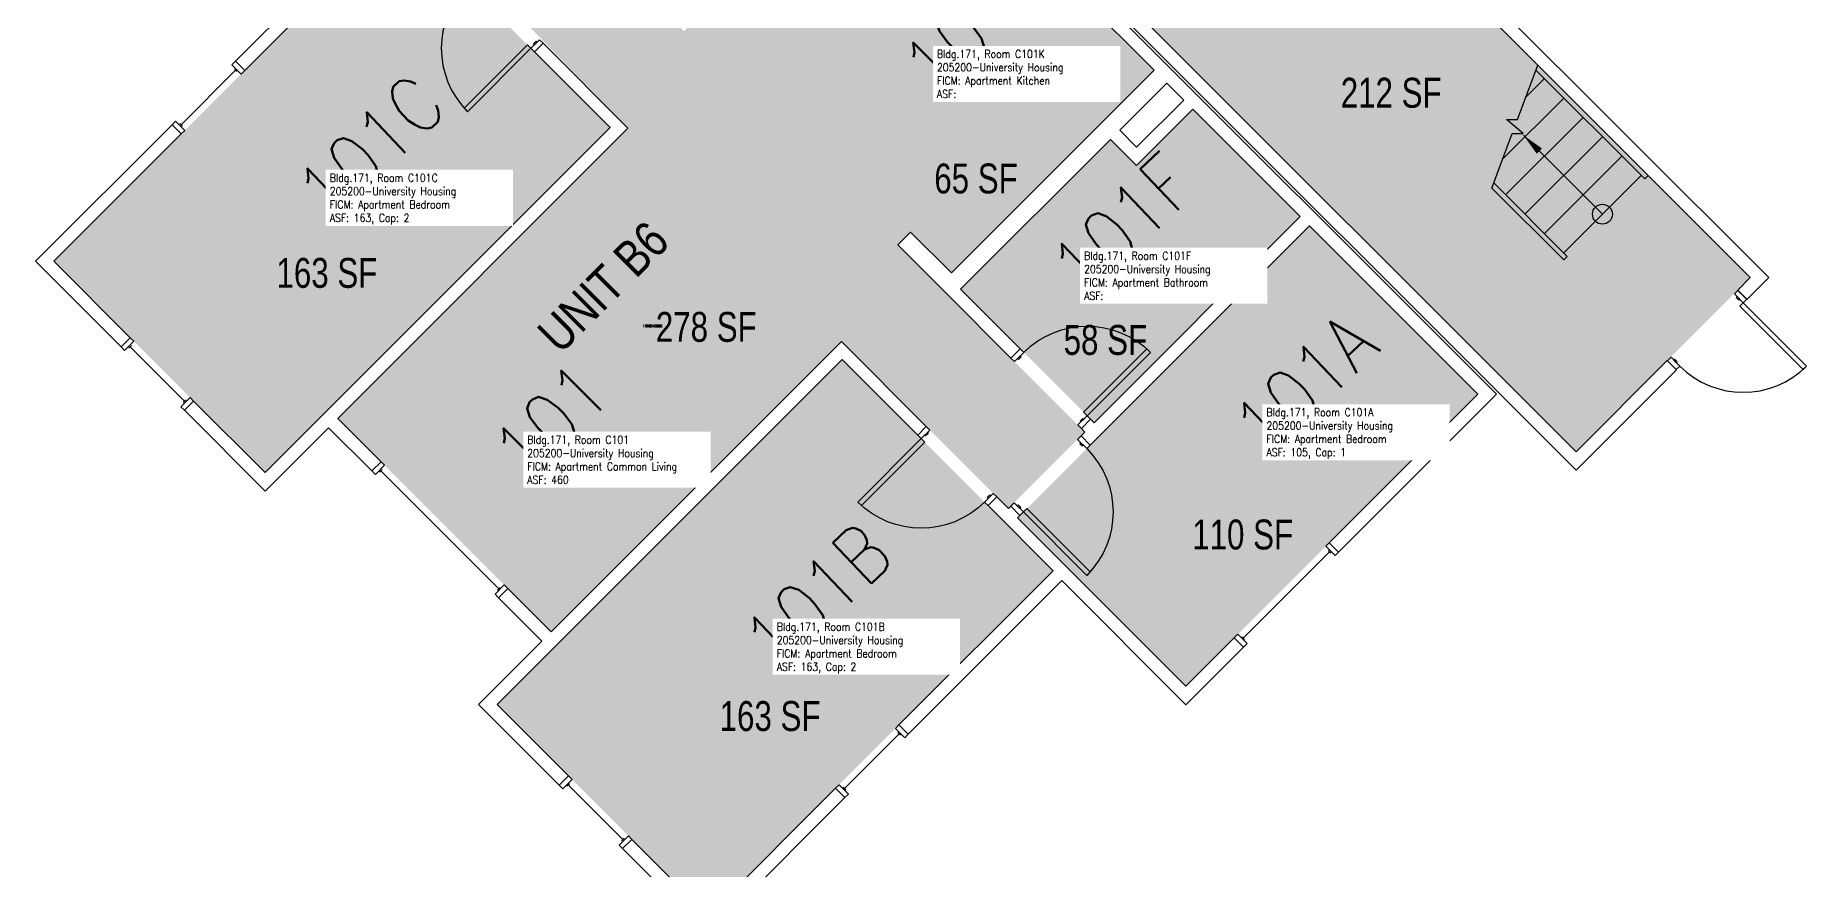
# Model space of a CAD drawing. Header units: inches. Extents: x 56 to 3925, y -1092 to 1472.
# Drawn here: x 56 to 767, y -216 to 119 of the extents above; entities that cross this region are included whole.
import ezdxf
from ezdxf.enums import TextEntityAlignment as Align

# ---------------------------------------------------------------- set-up
doc = ezdxf.new("R2010")
doc.units = ezdxf.units.IN
doc.header["$LTSCALE"] = 192
doc.header["$MEASUREMENT"] = 0
doc.layers.get('0').update_dxf_attribs({"plot": 0})
for name, color, linetype in [('A-AREA-IDEN', 1, 'Continuous'), ('A-DOOR', 2, 'Continuous'), ('A-FLOR', 3, 'Continuous'), ('A-GLAZ', 1, 'Continuous'), ('A-IDEN-RNUM', 7, 'Continuous'), ('A-IDEN-SNUM', 4, 'Continuous'), ('A-IDEN-VNUM', 4, 'Continuous'), ('A-WALL', 5, 'Continuous'), ('AREA-TEXT', 3, 'Continuous'), ('Rooms-Category-Color', 7, 'Continuous'), ('Rooms-College-Color', 7, 'Continuous'), ('Rooms-Department-Color', 7, 'Continuous'), ('Rooms-Division-Color', 7, 'Continuous'), ('Rooms-Information', 7, 'Continuous')]:
    doc.layers.add(name, color=color, linetype=linetype)
doc.styles.add('AREA', font='arial.ttf', dxfattribs={"width": 0.75, "height": 12})
doc.styles.add('DIMS', font='ARIALN.TTF')
doc.styles.add('ROOMSNUMBER', font='txt.shx', dxfattribs={"height": 0.03})
doc.styles.add('ROOMVNUMBER', font='simplex.shx', dxfattribs={"width": 0.85})
doc.styles.get("Standard").update_dxf_attribs({"font": 'ARIALN.TTF'})
doc.dimstyles.new('NBA 2004', dxfattribs={"dimscale": 48, "dimtxt": 0.09375, "dimasz": 0.09375, "dimexe": 0.125, "dimexo": 0.125, "dimgap": 0.0625, "dimtad": 1, "dimdec": 3, "dimzin": 3, "dimdsep": 46, "dimlunit": 4, "dimtxsty": 'DIMS', "dimblk": 'ARCHTICK', "dimcen": 0.09375, "dimdle": 0.125, "dimclrd": 256, "dimclre": 256, "dimclrt": 2, "dimadec": 0, "dimazin": 0, "dimtfac": 0.75, "dimtdec": 3, "dimtmove": 2, "dimatfit": 2, "dimfxl": 1, "dimfrac": 2, "dimtolj": 1, "dimtzin": 0, "dimlwd": -1, "dimlwe": -1, "dimarcsym": 0})

# ---------------------------------------------------------------- blocks, each defined once
blk = doc.blocks.new('_ArchTick')
at = {"linetype": 'ByBlock', "const_width": 0.15}
blk.add_lwpolyline([(-0.5, -0.5), (0.5, 0.5)], dxfattribs=at)

msp = doc.modelspace()

# ---------------------------------------------------------------- hatches: boundary and pattern name
at = {"layer": 'Rooms-Category-Color', "true_color": 0xadadad}
msp.add_hatch(color=253, dxfattribs=at).paths.add_polyline_path([(674.52, -47.84), (744.53, 22.17), (526.02, 240.67), (456.02, 170.67)])
at = {"layer": 'Rooms-Category-Color', "true_color": 0x728ef3}
for points in [[(262.81, -120.14), (177.09, -34.42), (293.67, 82.17), (223.9, 154.02), (253.62, 183.74), (316.19, 121.17), (382.93, 187.9), (427.66, 143.17), (366.05, 81.56), (407.15, 40.46), (402.02, 35.34), (477.24, -39.88), (446.48, -70.64), (379.4, -3.55)], [(201.65, 167.3), (286.5, 82.45), (147.91, -56.15), (63.05, 28.71)], [(447.45, 162.97), (505, 105.43), (423.59, 24.02), (366.05, 81.56)], [(520.65, 89.77), (563.77, 46.65), (480.95, -36.17), (427.3, 17.48), (487.49, 77.67), (498.02, 67.15)], [(567.49, 42.94), (635.1, -24.68), (517.81, -141.97), (450.19, -74.35)], [(379.66, -10.71), (464.51, -95.57), (325.92, -234.16), (241.07, -149.31)]]:
    msp.add_hatch(color=171, dxfattribs=at).paths.add_polyline_path(points)
at = {"layer": 'Rooms-College-Color', "true_color": 0xadadad}
for points in [[(674.52, -47.84), (744.53, 22.17), (526.02, 240.67), (456.02, 170.67)], [(262.81, -120.14), (177.09, -34.42), (293.67, 82.17), (223.9, 154.02), (253.62, 183.74), (316.19, 121.17), (382.93, 187.9), (427.66, 143.17), (366.05, 81.56), (407.15, 40.46), (402.02, 35.34), (477.24, -39.88), (446.48, -70.64), (379.4, -3.55)], [(201.65, 167.3), (286.5, 82.45), (147.91, -56.15), (63.05, 28.71)], [(447.45, 162.97), (505, 105.43), (423.59, 24.02), (366.05, 81.56)], [(520.65, 89.77), (563.77, 46.65), (480.95, -36.17), (427.3, 17.48), (487.49, 77.67), (498.02, 67.15)], [(567.49, 42.94), (635.1, -24.68), (517.81, -141.97), (450.19, -74.35)], [(379.66, -10.71), (464.51, -95.57), (325.92, -234.16), (241.07, -149.31)]]:
    msp.add_hatch(color=253, dxfattribs=at).paths.add_polyline_path(points)
at = {"layer": 'Rooms-Department-Color', "true_color": 0xacacac}
msp.add_hatch(color=253, dxfattribs=at).paths.add_polyline_path([(674.52, -47.84), (744.53, 22.17), (526.02, 240.67), (456.02, 170.67)])
at = {"layer": 'Rooms-Department-Color', "true_color": 0x604aed}
for points in [[(262.81, -120.14), (177.09, -34.42), (293.67, 82.17), (223.9, 154.02), (253.62, 183.74), (316.19, 121.17), (382.93, 187.9), (427.66, 143.17), (366.05, 81.56), (407.15, 40.46), (402.02, 35.34), (477.24, -39.88), (446.48, -70.64), (379.4, -3.55)], [(201.65, 167.3), (286.5, 82.45), (147.91, -56.15), (63.05, 28.71)], [(447.45, 162.97), (505, 105.43), (423.59, 24.02), (366.05, 81.56)], [(520.65, 89.77), (563.77, 46.65), (480.95, -36.17), (427.3, 17.48), (487.49, 77.67), (498.02, 67.15)], [(567.49, 42.94), (635.1, -24.68), (517.81, -141.97), (450.19, -74.35)], [(379.66, -10.71), (464.51, -95.57), (325.92, -234.16), (241.07, -149.31)]]:
    msp.add_hatch(color=173, dxfattribs=at).paths.add_polyline_path(points)
at = {"layer": 'Rooms-Division-Color', "true_color": 0xadadad}
msp.add_hatch(color=253, dxfattribs=at).paths.add_polyline_path([(674.52, -47.84), (744.53, 22.17), (526.02, 240.67), (456.02, 170.67)])
at = {"layer": 'Rooms-Division-Color', "true_color": 0x604aed}
for points in [[(262.81, -120.14), (177.09, -34.42), (293.67, 82.17), (223.9, 154.02), (253.62, 183.74), (316.19, 121.17), (382.93, 187.9), (427.66, 143.17), (366.05, 81.56), (407.15, 40.46), (402.02, 35.34), (477.24, -39.88), (446.48, -70.64), (379.4, -3.55)], [(201.65, 167.3), (286.5, 82.45), (147.91, -56.15), (63.05, 28.71)], [(447.45, 162.97), (505, 105.43), (423.59, 24.02), (366.05, 81.56)], [(520.65, 89.77), (563.77, 46.65), (480.95, -36.17), (427.3, 17.48), (487.49, 77.67), (498.02, 67.15)], [(567.49, 42.94), (635.1, -24.68), (517.81, -141.97), (450.19, -74.35)], [(379.66, -10.71), (464.51, -95.57), (325.92, -234.16), (241.07, -149.31)]]:
    msp.add_hatch(color=173, dxfattribs=at).paths.add_polyline_path(points)

# ---------------------------------------------------------------- linework, layer by layer
at = {"layer": 'A-DOOR'}
for points in [[(254.7, 114.25), (253.28, 115.67), (227.83, 90.21), (229.24, 88.8)], [(258.14, 117.7), (259.56, 116.28), (256.11, 112.84), (254.7, 114.25)], [(257.17, 116.73), (256.82, 117.08), (255.76, 116.02), (256.11, 115.67)], [(738.15, 15.61), (739.56, 17.02), (743.1, 13.49), (741.68, 12.07)], [(739.21, 14.55), (738.85, 14.19), (739.91, 13.13), (740.27, 13.49)], [(741.68, 12.07), (740.27, 10.66), (765.72, -14.8), (767.14, -13.38)], [(448.96, -11.6), (447.54, -10.18), (451.26, -6.47), (452.67, -7.89)], [(478.13, -33.34), (476.71, -31.93), (502.17, -6.47), (503.58, -7.89)], [(450.19, -10.36), (450.55, -10.71), (451.61, -9.65), (451.26, -9.3)], [(712.69, -9.85), (711.28, -11.26), (714.81, -14.8), (716.23, -13.38)], [(713.75, -10.91), (714.11, -10.55), (715.17, -11.62), (714.81, -11.97)], [(474.41, -37.05), (475.83, -38.47), (479.54, -34.76), (478.13, -33.34)], [(475.65, -35.82), (475.3, -35.46), (476.36, -34.4), (476.71, -34.76)], [(411.48, -42.53), (412.89, -43.95), (387.44, -69.4), (386.02, -67.99)], [(414.92, -39.08), (413.51, -37.67), (410.06, -41.12), (411.48, -42.53)], [(413.95, -40.06), (414.31, -40.41), (413.25, -41.47), (412.89, -41.12)], [(474.29, -42.84), (475.7, -41.42), (479.41, -45.13), (478, -46.55)], [(475.53, -44.07), (475.17, -44.43), (476.23, -45.49), (476.59, -45.13)], [(440.38, -64.54), (441.79, -65.95), (438.35, -69.4), (436.93, -67.99)], [(439.41, -65.51), (439.05, -65.16), (437.99, -66.22), (438.35, -66.57)], [(448.83, -68.29), (447.42, -69.71), (451.13, -73.42), (452.54, -72)], [(450.07, -69.53), (450.42, -69.18), (451.48, -70.24), (451.13, -70.59)], [(452.54, -72), (453.96, -70.59), (479.41, -96.05), (478, -97.46)]]:
    msp.add_lwpolyline(points, close=True, dxfattribs=at)
for centre, start, end in [((254.7, 114.25), 135, 225), ((741.68, 12.07), 225, 315)]:
    msp.add_arc(centre, 36, start, end, dxfattribs=at)
at = {"layer": 'A-DOOR', "extrusion": (0, 0, -1)}
for centre, start, end in [((-478.13, -33.34), 45, 135), ((-452.54, -72), 135, 225), ((-411.48, -42.53), 225, 315)]:
    msp.add_arc(centre, 36, start, end, dxfattribs=at)
at = {"layer": 'A-FLOR'}
for p, q in [((654.31, 94.58), (661.8, 102.07)), ((658.39, 105.48), (702.1, 61.76)), ((645, 69.72), (669.57, 94.29)), ((646.24, 55.4), (677.35, 86.51)), ((654.02, 47.62), (685.13, 78.73)), ((661.8, 39.84), (692.91, 70.96)), ((640.68, 58.13), (669.57, 29.24)), ((641.45, 60.19), (670.99, 30.65)), ((669.57, 32.07), (700.69, 63.18)), ((702.1, 61.76), (703.52, 63.18)), ((670.99, 30.65), (669.57, 29.24))]:
    msp.add_line(p, q, dxfattribs=at)
msp.add_lwpolyline([(640.68, 58.13), (648.85, 80.03), (653.23, 79.98), (646.58, 85.69), (650.97, 85.64), (659.16, 107.54)], dxfattribs=at)
msp.add_circle((685.13, 47.62), 4, dxfattribs=at)
at = {"layer": 'A-GLAZ'}
for p, q in [((136.08, 105.42), (114.16, 83.49)), ((135.55, 105.95), (136.61, 104.88)), ((113.62, 84.03), (114.69, 82.96)), ((94.18, -5.07), (93.12, -6.13)), ((115.57, -27.52), (93.65, -5.6)), ((116.1, -26.99), (115.04, -28.05)), ((194.93, -54.91), (193.87, -55.97)), ((194.4, -55.44), (241.78, -102.81)), ((575.5, -87.99), (540.86, -122.64)), ((576.04, -88.52), (574.97, -87.46)), ((242.31, -102.28), (241.24, -103.35)), ((541.39, -123.17), (540.33, -122.11)), ((402.64, -161.15), (380.72, -183.07)), ((403.17, -161.68), (402.11, -160.62)), ((270.24, -181.13), (269.18, -182.19)), ((269.71, -181.66), (291.63, -203.58)), ((381.25, -183.6), (380.19, -182.54)), ((292.16, -203.05), (291.1, -204.11))]:
    msp.add_line(p, q, dxfattribs=at)
for points in [[(138.29, 103.91), (139.7, 105.33), (135.99, 109.04), (134.57, 107.62)], [(115.66, 81.29), (114.24, 79.87), (110.53, 83.58), (111.95, 85)], [(91.44, -7.1), (90.03, -5.69), (93.74, -1.98), (95.15, -3.39)], [(114.07, -29.73), (115.48, -31.14), (119.19, -27.43), (117.78, -26.02)], [(192.19, -56.94), (190.77, -55.53), (194.49, -51.81), (195.9, -53.23)], [(574, -85.78), (575.42, -84.37), (579.13, -88.08), (577.71, -89.49)], [(240.27, -105.02), (241.69, -106.44), (245.4, -102.73), (243.98, -101.31)], [(538.65, -121.14), (537.23, -122.55), (540.94, -126.26), (542.36, -124.85)], [(401.14, -158.94), (402.55, -157.53), (406.27, -161.24), (404.85, -162.65)], [(267.5, -183.16), (266.08, -181.75), (269.79, -178.03), (271.21, -179.45)], [(378.51, -181.57), (377.1, -182.98), (380.81, -186.7), (382.22, -185.28)], [(290.12, -205.79), (291.54, -207.2), (295.25, -203.49), (293.84, -202.07)]]:
    msp.add_lwpolyline(points, close=True, dxfattribs=at)
at = {"layer": 'A-WALL'}
for p, q in [((751.95, 22.17), (529.74, 244.37)), ((526.03, 240.66), (744.53, 22.17)), ((447.72, 171.54), (674.52, -55.26)), ((197.68, 170.73), (135.99, 109.04)), ((139.7, 105.33), (201.66, 167.29)), ((642.53, -24.68), (447.45, 170.39)), ((674.52, -47.84), (456.03, 170.66)), ((447.45, 162.97), (505, 105.43)), ((259.56, 116.28), (256.11, 112.84)), ((293.67, 82.17), (259.56, 116.28)), ((135.99, 109.04), (139.7, 105.33)), ((256.11, 112.84), (286.51, 82.43)), ((505, 105.43), (423.59, 24.02)), ((491.21, 81.39), (510.12, 100.3)), ((510.12, 100.3), (516.94, 93.48)), ((516.94, 93.48), (498.02, 74.57)), ((498.02, 67.15), (520.65, 89.77)), ((520.65, 89.77), (563.77, 46.65)), ((110.53, 83.58), (55.64, 28.69)), ((63.07, 28.69), (114.24, 79.87)), ((114.24, 79.87), (110.53, 83.58)), ((286.51, 82.43), (147.92, -56.16)), ((177.09, -34.42), (293.67, 82.17)), ((498.02, 74.57), (491.21, 81.39)), ((427.3, 17.48), (487.49, 77.67)), ((487.49, 77.67), (498.02, 67.15)), ((479.41, -45.13), (567.49, 42.94)), ((563.77, 46.65), (480.95, -36.17)), ((567.49, 42.94), (635.1, -24.68)), ((407.15, 40.46), (402.02, 35.34)), ((423.59, 24.02), (407.15, 40.46)), ((55.64, 28.69), (90.03, -5.69)), ((93.74, -1.98), (63.07, 28.69)), ((402.02, 35.34), (421.65, 15.71)), ((744.53, 22.17), (739.47, 17.11)), ((743.18, 13.4), (751.95, 22.17)), ((421.65, 15.71), (447.54, -10.18)), ((451.26, -6.47), (427.3, 17.48)), ((739.47, 17.11), (743.18, 13.4)), ((90.03, -5.69), (93.74, -1.98)), ((379.4, -3.55), (262.81, -120.14)), ((413.51, -37.67), (379.4, -3.55)), ((447.54, -10.18), (451.26, -6.47)), ((241.07, -149.31), (379.66, -10.71)), ((379.66, -10.71), (410.06, -41.12)), ((711.19, -11.17), (674.52, -47.84)), ((714.9, -14.89), (711.19, -11.17)), ((674.52, -55.26), (714.9, -14.89)), ((119.19, -27.43), (115.48, -31.14)), ((147.92, -56.16), (119.19, -27.43)), ((635.1, -24.68), (575.42, -84.37)), ((579.13, -88.08), (642.53, -24.68)), ((115.48, -31.14), (147.92, -63.58)), ((194.49, -51.81), (177.09, -34.42)), ((479.54, -34.76), (475.83, -38.47)), ((480.95, -36.17), (479.54, -34.76)), ((147.92, -63.58), (173.38, -38.13)), ((173.38, -38.13), (190.77, -55.53)), ((410.06, -41.12), (413.51, -37.67)), ((477.24, -39.88), (475.7, -41.42)), ((475.7, -41.42), (479.41, -45.13)), ((475.83, -38.47), (477.24, -39.88)), ((190.77, -55.53), (194.49, -51.81)), ((441.79, -65.95), (438.35, -69.4)), ((438.35, -69.4), (464.51, -95.57)), ((446.48, -70.64), (441.79, -65.95)), ((447.42, -69.71), (446.48, -70.64)), ((451.13, -73.42), (447.42, -69.71)), ((450.19, -74.35), (451.13, -73.42)), ((471.23, -95.39), (450.19, -74.35)), ((575.42, -84.37), (579.13, -88.08)), ((464.51, -95.57), (402.55, -157.53)), ((406.27, -161.24), (467.96, -99.54)), ((467.96, -99.54), (517.81, -149.4)), ((517.81, -141.97), (471.23, -95.39)), ((245.4, -102.73), (241.69, -106.44)), ((241.69, -106.44), (259.1, -123.85)), ((262.81, -120.14), (245.4, -102.73)), ((259.1, -123.85), (233.64, -149.31)), ((537.23, -122.55), (517.81, -141.97)), ((517.81, -149.4), (540.94, -126.26)), ((540.94, -126.26), (537.23, -122.55)), ((233.64, -149.31), (266.08, -181.75)), ((269.79, -178.03), (241.07, -149.31)), ((402.55, -157.53), (406.27, -161.24)), ((266.08, -181.75), (269.79, -178.03)), ((377.1, -182.98), (325.92, -234.16)), ((380.81, -186.7), (377.1, -182.98)), ((325.92, -241.58), (380.81, -186.7)), ((295.25, -203.49), (291.54, -207.2)), ((325.92, -234.16), (295.25, -203.49)), ((291.54, -207.2), (325.92, -241.58))]:
    msp.add_line(p, q, dxfattribs=at)

# ---------------------------------------------------------------- texts
at = {"layer": 'A-AREA-IDEN'}
msp.add_text('UNIT B6', height=14.4, rotation=45, dxfattribs=at).set_placement((288.77, 13.35), align=Align.CENTER)
at = {"layer": 'A-IDEN-RNUM', "style": 'ROOMSNUMBER', "width": 0.85}
for s, p in [('0101-C0', (176.05, 49.33)), ('0101-F0', (487.16, 17.66)), ('0101-00', (303.53, 2.2)), ('0101-A0', (552.42, -43.13)), ('0101-B0', (356.79, -128.35))]:
    msp.add_text(s, height=1, dxfattribs=at).set_placement(p, align=Align.CENTER)
at = {"layer": 'A-IDEN-SNUM', "style": 'ROOMSNUMBER', "width": 0.85}
for s, p in [('1710C101C0', (176.05, 49.33)), ('1710C101F0', (487.16, 17.66)), ('1710C10100', (303.53, 2.2)), ('1710C101A0', (552.42, -43.13)), ('1710C101B0', (356.79, -128.35))]:
    msp.add_text(s, height=1, dxfattribs=at).set_placement(p, align=Align.CENTER)
at = {"layer": 'A-IDEN-VNUM', "style": 'ROOMVNUMBER', "width": 0.85}
for s, rotation, p in [('101K', 45, (417.8, 94.3)), ('101C', 43.54065, (173.91, 43.48)), ('101F', 43.54065, (476.93, 13.25)), ('101A', 43.54065, (550.18, -50.71)), ('101', 45, (253.23, -60.65)), ('101B', 43.54065, (353.46, -136.86))]:
    msp.add_text(s, height=22.5, rotation=rotation, dxfattribs=at).set_placement(p)
at = {"layer": 'AREA-TEXT', "style": 'AREA', "width": 0.75}
for s, p in [('212 SF', (600.27, 96.42)), ('65 SF', (433.49, 61.97)), ('163 SF', (172.74, 24.05)), ('278 SF', (325.13, 2.36)), ('58 SF', (485.46, -2.88)), ('110 SF', (540.61, -81.04)), ('163 SF', (350.76, -153.96))]:
    msp.add_text(s, height=12, dxfattribs=at).set_placement(p, align=Align.MIDDLE_CENTER)

# ---------------------------------------------------------------- leaders
at = {"layer": 'A-FLOR'}
msp.add_leader([(653.4, 79.35), (685.13, 47.62)], dimstyle='NBA 2004', override={"dimscale": 96, "dimasz": 0.09375, "dimgap": 0.0625, "dimtad": 0}, dxfattribs=at)

# ---------------------------------------------------------------- next in the draw order: texts
at = {"layer": 'Rooms-Information', "char_height": 3.2143, "width": 72, "attachment_point": 7, "style": 'ROOMVNUMBER', "bg_fill": 3, "box_fill_scale": 1.5, "bg_fill_color": 256, "bg_fill_true_color": 13158600, "bg_fill_transparency": 0}
for s, insert in [('Bldg.171, Room C101K^M^J205200-University Housing^M^JFICM: Apartment Kitchen^M^JASF: ', (417.8, 94.3)), ('Bldg.171, Room C101C^M^J205200-University Housing^M^JFICM: Apartment Bedroom^M^JASF: 163, Cap: 2', (173.91, 43.48)), ('Bldg.171, Room C101F^M^J205200-University Housing^M^JFICM: Apartment Bathroom^M^JASF: ', (476.93, 13.25)), ('Bldg.171, Room C101A^M^J205200-University Housing^M^JFICM: Apartment Bedroom^M^JASF: 105, Cap: 1', (550.18, -50.71)), ('Bldg.171, Room C101^M^J205200-University Housing^M^JFICM: Apartment Common Living^M^JASF: 460', (253.23, -60.65)), ('Bldg.171, Room C101B^M^J205200-University Housing^M^JFICM: Apartment Bedroom^M^JASF: 163, Cap: 2', (353.46, -136.86))]:
    msp.add_mtext(s, dxfattribs=dict(at, insert=insert))

doc.saveas('drawing.dxf')
